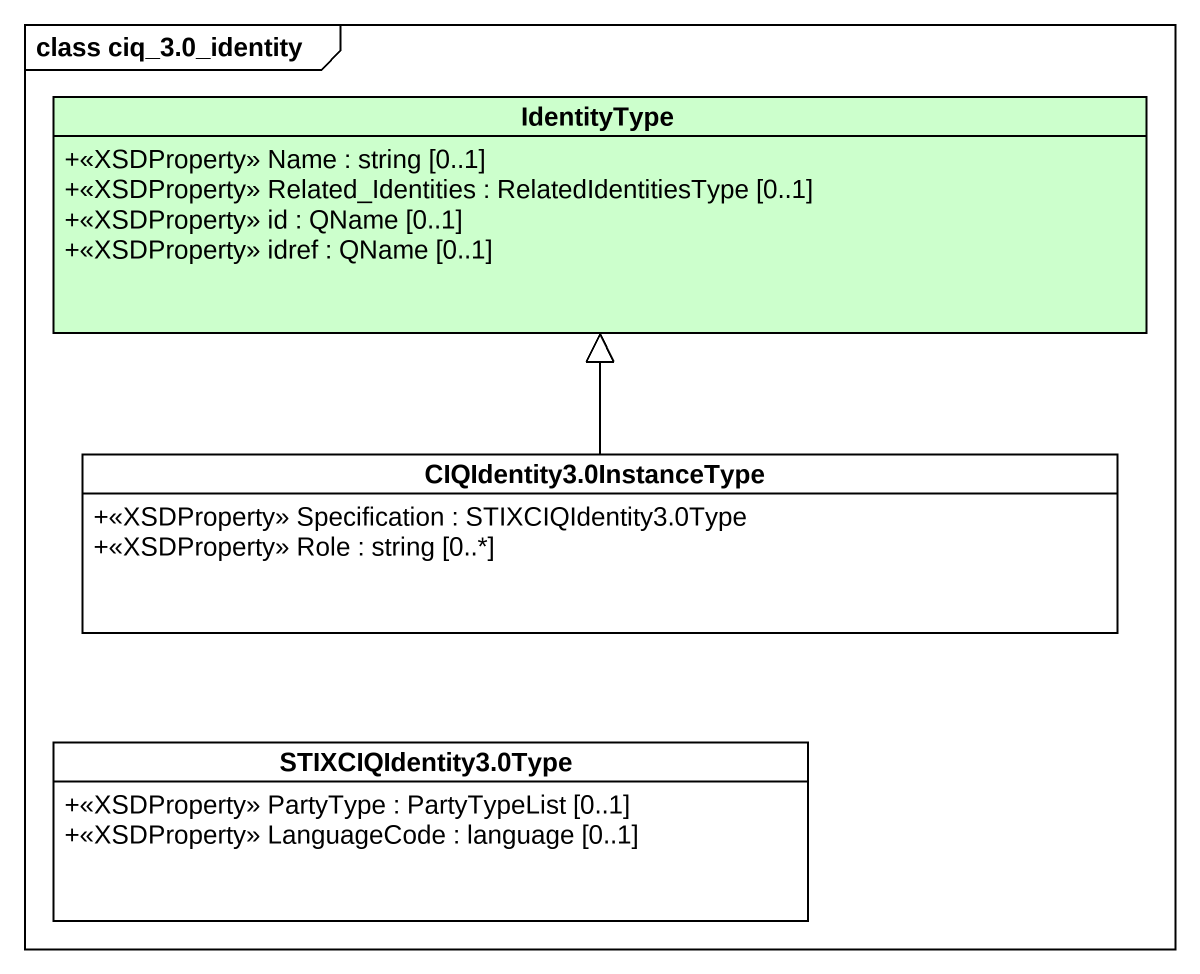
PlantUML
@startuml
mainframe class ciq_3.0_identity
hide circle
hide empty members
skinparam classAttributeIconSize 0
class IdentityType #CCFFCC {
  +<<XSDProperty>> Name : string [0..1]
  +<<XSDProperty>> Related_Identities : RelatedIdentitiesType [0..1]
  +<<XSDProperty>> id : QName [0..1]
  +<<XSDProperty>> idref : QName [0..1]
}
class "CIQIdentity3.0InstanceType" as CIQIdentity3_0InstanceType {
  +<<XSDProperty>> Specification : STIXCIQIdentity3.0Type
  +<<XSDProperty>> Role : string [0..*]
}
class "STIXCIQIdentity3.0Type" as STIXCIQIdentity3_0Type {
  +<<XSDProperty>> PartyType : PartyTypeList [0..1]
  +<<XSDProperty>> LanguageCode : language [0..1]
}
CIQIdentity3_0InstanceType -up-|> IdentityType
@enduml
